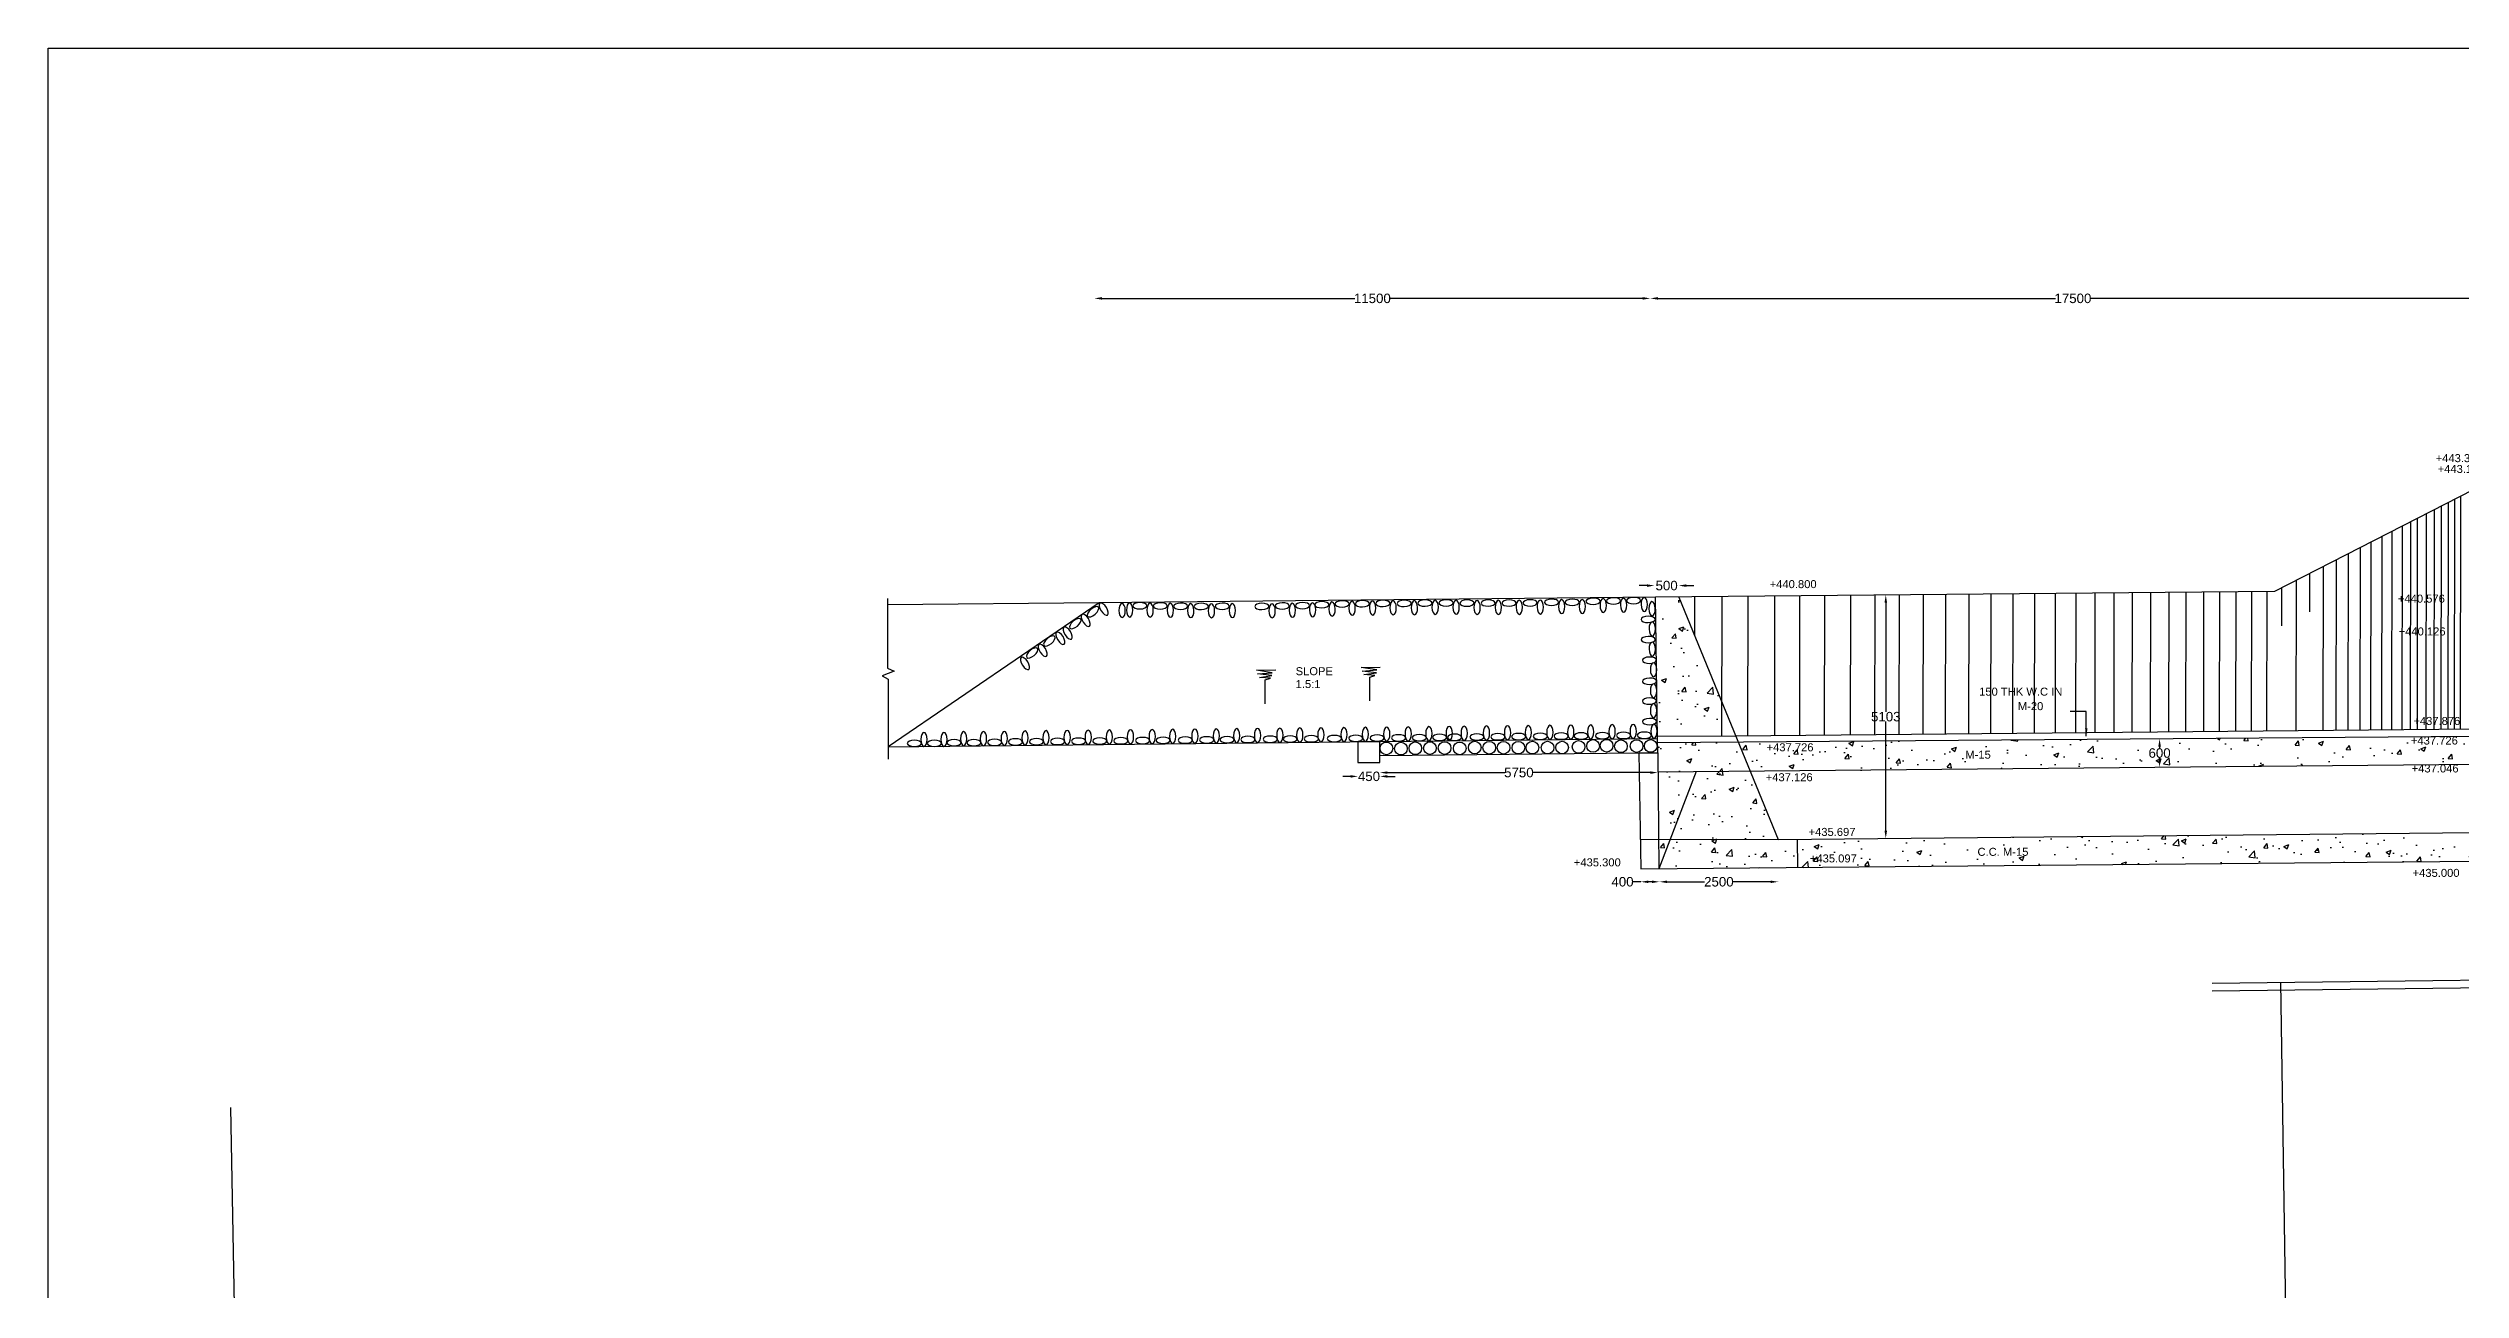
# Model space of a CAD drawing. Header units: millimetres. Extents: x -87412 to 65085, y -34262 to 36967.
# Drawn here: x -86346 to -35552, y 10812 to 36966 of the extents above; entities that cross this region are included whole.
import ezdxf

# ---------------------------------------------------------------- set-up
doc = ezdxf.new("R2010")
doc.units = ezdxf.units.MM
doc.header["$MEASUREMENT"] = 0
doc.styles.get("Standard").update_dxf_attribs({"font": 'arial.ttf'})
doc.dimstyles.new('Civil', dxfattribs={"dimtxt": 200, "dimasz": 160, "dimexe": 0.1, "dimexo": 0.0625, "dimgap": 0.09, "dimtad": 0, "dimtih": 1, "dimtoh": 1, "dimdec": 0, "dimzin": 12, "dimdsep": 46, "dimtxsty": 'Standard', "dimcen": 0, "dimse1": 1, "dimse2": 1, "dimadec": 0, "dimazin": 2, "dimtfac": 1, "dimtdec": 0, "dimtofl": 0, "dimtmove": 0, "dimatfit": 3, "dimfxl": 1, "dimfrac": 1, "dimtolj": 1, "dimtzin": 0, "dimarcsym": 0})

# ---------------------------------------------------------------- blocks, each defined once
blk = doc.blocks.new('*D56')
at = {"color": 0, "lineweight": -2, "transparency": 16777216}
for p, q in [((-64162, 31696), (-58835, 31696)), ((-52776, 31696), (-58102, 31696))]:
    blk.add_line(p, q, dxfattribs=at)
at = {"color": 0, "transparency": 16777216}
for points in [[(-64162, 31723), (-64162, 31670), (-64322, 31696)], [(-52776, 31723), (-52776, 31670), (-52616, 31696)]]:
    blk.add_solid(points, dxfattribs=at)
at = {"layer": 'Defpoints', "color": 0, "transparency": 16777216}
for p in [(-64322, 31572), (-52616, 31696), (-52616, 31572)]:
    blk.add_point(p, dxfattribs=at)
at = {"color": 0, "transparency": 16777216, "insert": (-58468, 31696), "char_height": 200, "attachment_point": 5}
blk.add_mtext('\\A1;11500', dxfattribs=at)
blk = doc.blocks.new('*D57')
at = {"color": 0, "lineweight": -2, "transparency": 16777216}
for p, q in [((-52456, 31696), (-44085, 31696)), ((-34981, 31696), (-43352, 31696))]:
    blk.add_line(p, q, dxfattribs=at)
at = {"color": 0, "transparency": 16777216}
for points in [[(-52456, 31723), (-52456, 31670), (-52616, 31696)], [(-34981, 31723), (-34981, 31670), (-34821, 31696)]]:
    blk.add_solid(points, dxfattribs=at)
at = {"layer": 'Defpoints', "color": 0, "transparency": 16777216}
for p in [(-52616, 31696), (-34821, 31696), (-34821, 31696)]:
    blk.add_point(p, dxfattribs=at)
at = {"color": 0, "transparency": 16777216, "insert": (-43718, 31696), "char_height": 200, "attachment_point": 5}
blk.add_mtext('\\A1;17500', dxfattribs=at)
blk = doc.blocks.new('*D91')
at = {"color": 0, "lineweight": -2, "transparency": 16777216}
for p, q in [((-41893, 22256), (-41893, 22221)), ((-41893, 21981), (-41893, 22016))]:
    blk.add_line(p, q, dxfattribs=at)
at = {"color": 0, "transparency": 16777216}
for points in [[(-41920, 22256), (-41866, 22256), (-41893, 22416)], [(-41920, 21981), (-41866, 21981), (-41893, 21821)]]:
    blk.add_solid(points, dxfattribs=at)
at = {"layer": 'Defpoints', "color": 0, "transparency": 16777216}
for p in [(-41877, 22416), (-41893, 21821), (-41872, 21821)]:
    blk.add_point(p, dxfattribs=at)
at = {"color": 0, "transparency": 16777216, "insert": (-41893, 22118), "char_height": 200, "attachment_point": 5}
blk.add_mtext('\\A1;600', dxfattribs=at)
blk = doc.blocks.new('*D92')
at = {"color": 0, "lineweight": -2, "transparency": 16777216}
for p, q in [((-52261, 19406), (-51472, 19406)), ((-50082, 19406), (-50871, 19406))]:
    blk.add_line(p, q, dxfattribs=at)
at = {"color": 0, "transparency": 16777216}
for points in [[(-52261, 19433), (-52261, 19380), (-52421, 19406)], [(-50082, 19433), (-50082, 19380), (-49922, 19406)]]:
    blk.add_solid(points, dxfattribs=at)
at = {"layer": 'Defpoints', "color": 0, "transparency": 16777216}
for p in [(-52421, 19406), (-52421, 19406), (-49922, 19406)]:
    blk.add_point(p, dxfattribs=at)
at = {"color": 0, "transparency": 16777216, "insert": (-51172, 19406), "char_height": 200, "attachment_point": 5}
blk.add_mtext('\\A1;2500', dxfattribs=at)
blk = doc.blocks.new('*D93')
at = {"color": 0, "lineweight": -2, "transparency": 16777216}
for p, q in [((-52816, 19406), (-52976, 19406)), ((-52581, 19406), (-52656, 19406))]:
    blk.add_line(p, q, dxfattribs=at)
at = {"color": 0, "transparency": 16777216}
for points in [[(-52656, 19433), (-52656, 19380), (-52816, 19406)], [(-52581, 19433), (-52581, 19380), (-52421, 19406)]]:
    blk.add_solid(points, dxfattribs=at)
at = {"layer": 'Defpoints', "color": 0, "transparency": 16777216}
for p in [(-52816, 19406), (-52816, 19406), (-52421, 19406)]:
    blk.add_point(p, dxfattribs=at)
at = {"color": 0, "transparency": 16777216, "insert": (-53201, 19406), "char_height": 200, "attachment_point": 5}
blk.add_mtext('\\A1;400', dxfattribs=at)
blk = doc.blocks.new('*D94')
at = {"color": 0, "lineweight": -2, "transparency": 16777216}
for p, q in [((-58150, 21707), (-55681, 21707)), ((-52616, 21707), (-55085, 21707))]:
    blk.add_line(p, q, dxfattribs=at)
at = {"color": 0, "transparency": 16777216}
for points in [[(-58150, 21733), (-58150, 21680), (-58310, 21707)], [(-52616, 21733), (-52616, 21680), (-52456, 21707)]]:
    blk.add_solid(points, dxfattribs=at)
at = {"layer": 'Defpoints', "color": 0, "transparency": 16777216}
for p in [(-58310, 21720), (-58310, 21707), (-52456, 21720)]:
    blk.add_point(p, dxfattribs=at)
at = {"color": 0, "transparency": 16777216, "insert": (-55383, 21707), "char_height": 200, "attachment_point": 5}
blk.add_mtext('\\A1;5750', dxfattribs=at)
blk = doc.blocks.new('*D95')
at = {"color": 0, "lineweight": -2, "transparency": 16777216}
for p, q in [((-58928, 21627), (-59088, 21627)), ((-58150, 21627), (-57990, 21627))]:
    blk.add_line(p, q, dxfattribs=at)
at = {"color": 0, "transparency": 16777216}
for points in [[(-58928, 21654), (-58928, 21600), (-58768, 21627)], [(-58150, 21654), (-58150, 21600), (-58310, 21627)]]:
    blk.add_solid(points, dxfattribs=at)
at = {"layer": 'Defpoints', "color": 0, "transparency": 16777216}
for p in [(-58768, 21627), (-58768, 21627), (-58310, 21627)]:
    blk.add_point(p, dxfattribs=at)
at = {"color": 0, "transparency": 16777216, "insert": (-58539, 21627), "char_height": 200, "attachment_point": 5}
blk.add_mtext('\\A1;450', dxfattribs=at)
blk = doc.blocks.new('*D96')
at = {"color": 0, "lineweight": -2, "transparency": 16777216}
for p, q in [((-47658, 25286), (-47658, 22986)), ((-47658, 20482), (-47658, 22781))]:
    blk.add_line(p, q, dxfattribs=at)
at = {"color": 0, "transparency": 16777216}
for points in [[(-47685, 25286), (-47631, 25286), (-47658, 25446)], [(-47685, 20482), (-47631, 20482), (-47658, 20322)]]:
    blk.add_solid(points, dxfattribs=at)
at = {"layer": 'Defpoints', "color": 0, "transparency": 16777216}
for p in [(-47658, 25446), (-47658, 25446), (-47610, 20322)]:
    blk.add_point(p, dxfattribs=at)
at = {"color": 0, "transparency": 16777216, "insert": (-47658, 22884), "char_height": 200, "attachment_point": 5}
blk.add_mtext('\\A1;5103', dxfattribs=at)
blk = doc.blocks.new('*D102')
at = {"color": 0, "lineweight": -2, "transparency": 16777216}
for p, q in [((-52688, 25646), (-52848, 25646)), ((-51858, 25646), (-51698, 25646))]:
    blk.add_line(p, q, dxfattribs=at)
at = {"color": 0, "transparency": 16777216}
for points in [[(-52688, 25673), (-52688, 25619), (-52528, 25646)], [(-51858, 25673), (-51858, 25619), (-52018, 25646)]]:
    blk.add_solid(points, dxfattribs=at)
at = {"layer": 'Defpoints', "color": 0, "transparency": 16777216}
for p in [(-52528, 25637), (-52018, 25646), (-52018, 25637)]:
    blk.add_point(p, dxfattribs=at)
at = {"color": 0, "transparency": 16777216, "insert": (-52272, 25646), "char_height": 200, "attachment_point": 5}
blk.add_mtext('\\A1;500', dxfattribs=at)

msp = doc.modelspace()

# ---------------------------------------------------------------- hatches: boundary and pattern name
h = msp.add_hatch()
h.set_pattern_fill('AR-CONC', color=256, scale=150, style=0)
edge = h.paths.add_edge_path()
edge.add_line((-52014.4, 25404.3), (-52509.3, 25399.6))
edge.add_line((-52509.3, 25399.6), (-52489.1, 24089.9))
edge.add_ellipse((-52634.5, 24074.7), major_axis=(-148.4, -2.3), ratio=0.4502743, start_angle=168.76159, end_angle=191.23841, ccw=False)
edge.add_ellipse((-52634.5, 24074.7), major_axis=(-148.4, -2.3), ratio=0.4502743, start_angle=125.75305, end_angle=168.76159)
edge.add_line((-52488.7, 24063.9), (-52486.7, 23930.7))
edge.add_ellipse((-52547.6, 23873.4), major_axis=(2.3, -148.4), ratio=0.4502743, start_angle=67.71174, end_angle=112.28826, ccw=False)
edge.add_line((-52484.9, 23818.1), (-52464.2, 22475.3))
edge.add_line((-52464.2, 22475.3), (-51113.3, 22482.5))
edge.add_line((-51113.3, 22482.5), (-51112.3, 23197.8))
edge.add_line((-51112.3, 23197.8), (-52014.4, 25404.3))
h.paths.add_polyline_path([(-50764, 22346), (-52462.4, 22332.5), (-52460, 22121.9), (-52456.3, 21720), (-50515.6, 21738.4)])
h.paths.add_polyline_path([(-51649.4, 21727.7), (-52456.3, 21720), (-52443.3, 20288.7), (-52203.7, 20289.7)])
h.paths.add_polyline_path([(-50515.6, 21738.4), (-51649.4, 21727.7), (-52203.7, 20289.7), (-49927.1, 20299.2)])
h.paths.add_polyline_path([(-49524.7, 20303.2), (-49927.1, 20299.2), (-52203.7, 20289.7), (-52437.8, 19682.1), (-49519.3, 19708.6)])
h.paths.add_polyline_path([(-52203.7, 20289.7), (-52443.3, 20288.7), (-52437.8, 19682.1)])
h.paths.add_polyline_path([(-35236.3, 20442.9), (-49524.7, 20303.2), (-49519.3, 19708.6), (-35230.8, 19838.1)])
h.paths.add_polyline_path([(-35269.2, 22468.7), (-50764, 22346), (-50515.6, 21738.4), (-35259.7, 21883.3)])
h.paths.add_polyline_path([(-42164.1, 22270.5), (-41621.9, 22270.5), (-41621.9, 21966.3), (-42164.1, 21966.3)], flags=24)

# ---------------------------------------------------------------- linework, layer by layer
for points in [[(65083, -34261.5), (-86346.4, -34261.5), (-86346.4, 36966.4), (65083, 36966.4)], [(-58311.7, 22359.8), (-58775.2, 22354.9), (-58775.3, 21917.5), (-58311.7, 21917.5)]]:
    msp.add_lwpolyline(points, close=True)
for points in [[(46645.5, 27138.6), (36859.9, 27048.9), (27167.9, 26982.9), (18077.9, 31413.5), (13016.9, 31350.8), (1726.8, 25623.4), (-8162.2, 25623.4), (-19527.2, 31089), (-28694.3, 31043.3), (-39470.7, 25523), (-52509.3, 25399.6)], [(-52464.2, 22475.3), (-50820.4, 22484.1), (-35271.8, 22631.5), (-35353.5, 27632.1)], [(-35686.9, 27461.3), (-35693.8, 22627.5)], [(-35559.5, 27526.5), (-35566.6, 22628.7)], [(-36611.7, 26987.5), (-36618, 22618.7)], [(-36466.4, 27061.9), (-36472.8, 22620.1)], [(-36281.3, 27156.8), (-36287.8, 22621.8)], [(-36110.2, 27244.5), (-36116.8, 22623.5)], [(-35967.9, 27317.3), (-35974.7, 22624.8)], [(-35816.5, 27394.9), (-35823.4, 22626.2)], [(-37672.8, 26444), (-37678.3, 22608.7)], [(-37444.9, 26560.7), (-37450.6, 22610.8)], [(-37217.1, 26677.4), (-37223, 22613)], [(-37006.4, 26785.4), (-37012.4, 22615)], [(-36789, 26896.7), (-36795.1, 22617)], [(-38450.4, 26045.6), (-38455.4, 22601.3)], [(-38177.6, 26185.4), (-38182.8, 22603.9)], [(-37923.8, 26315.4), (-37929.2, 22606.3)], [(-68660, 22250.1), (-52463.4, 22421.8), (-52509.3, 25399.6), (-64217.7, 25284.7), (-68660, 22250.1)], [(-52014.4, 25404.3), (-49927.1, 20299.2), (-35236.3, 20442.9), (-35230.8, 19838.1)], [(-51686.8, 25407.4), (-51687.9, 24605.8)], [(-51109.1, 25412.9), (-51113.3, 22482.5)], [(-50564.5, 25418), (-50568.7, 22486.5)], [(-49999.5, 25423.4), (-50003.7, 22491.8)], [(-49471.3, 25428.4), (-49475.5, 22496.9)], [(-49471.3, 25404.2), (-49475.5, 22496.9)], [(-48948.2, 25433.3), (-48952.4, 22501.8)], [(-48400.2, 25438.5), (-48404.4, 22507)], [(-47889.9, 25443.3), (-47894.1, 22511.8)], [(-47375.4, 25448.2), (-47379.6, 22516.7)], [(-46873.3, 25452.9), (-46877.6, 22521.5)], [(-46403.3, 25457.4), (-46407.5, 22525.9)], [(-45912.2, 25462), (-45916.4, 22530.6)], [(-45448, 25466.4), (-45452.2, 22535)], [(-44985.5, 25470.8), (-44989.7, 22539.4)], [(-44530, 25475.1), (-44534.2, 22543.7)], [(-44088.9, 25479.3), (-44093.1, 22547.9)], [(-43656.6, 25483.4), (-43660.8, 22552)], [(-43253.3, 25487.2), (-43257.6, 22555.8)], [(-42853, 25491), (-42857.2, 22559.6)], [(-42471.2, 25494.6), (-42475.5, 22563.2)], [(-42085.2, 25498.2), (-42089.4, 22566.9)], [(-41699.4, 25501.9), (-41703.6, 22570.5)], [(-41343.9, 25505.3), (-41348.1, 22573.9)], [(-40966.5, 25508.8), (-40970.7, 22577.5)], [(-40634.8, 25512), (-40639.1, 22580.6)], [(-40290, 25515.2), (-40294.2, 22583.9)], [(-39958.2, 25518.4), (-39962.4, 22587)], [(-39636, 25521.4), (-39640.3, 22590.1)], [(-39324.2, 25598), (-39325.4, 24796.4)], [(-39018.8, 25754.5), (-39023.3, 22595.9)], [(-38737.8, 25898.4), (-38739, 25096.7)], [(-68676.8, 25373.4), (-68676.8, 23906.3), (-68539.4, 23846.1), (-68788.6, 23743), (-68660, 23677.1), (-68660, 21993.2)], [(-64217.7, 25284.7), (-68676.8, 25240.9)], [(-58523, 23217.5), (-58523, 23719), (-58413, 23754), (-58646, 23772), (-58383, 23808.5), (-58682.5, 23846.5), (-58375, 23871), (-58704, 23924), (-58300.5, 23929)], [(-60723.5, 23158), (-60723.5, 23659.5), (-60613.5, 23694.5), (-60846.5, 23712.5), (-60583.5, 23749), (-60883, 23787), (-60575.5, 23811.5), (-60904.5, 23864.5), (-60501, 23869.5)], [(-58311.7, 22069), (-52856.7, 22121.9), (-52814.9, 19678.7), (-35226.8, 19838.1), (-35226.8, 19739), (25002.7, 20219), (25002.7, 20615.6), (37333.6, 20701.5), (37306.7, 22903), (41786, 22958.5), (41786, 23256.2), (52935.3, 23256.2)], [(-52856.7, 22121.9), (-52460, 22121.9), (-52463.4, 22421.8)], [(-35269.2, 22468.7), (-52462.4, 22332.5)], [(-52460, 22121.9), (-52437.8, 19682.1)], [(-52456.3, 21720), (-35259.7, 21883.3)], [(-51649.4, 21727.7), (-52437.8, 19682.1)], [(-49927.1, 20299.2), (-52825.3, 20287.1)], [(-49524.7, 20303.2), (-49519.3, 19708.6)], [(-40787.5, 17273.5), (-30335.5, 17397)], [(-40783, 17110.5), (-30331, 17234)], [(-79127.7, 3422), (-82412, 9712), (-82499, 14652)]]:
    msp.add_lwpolyline(points)
msp.add_lwpolyline([(-39349.1, 17290.5), (-39234, 9893.5, -0.3682755), (-40275.5, 9022), (-69093, 8727.5)], format="xyb")
for centre in [(-58171, 22217), (-57563, 22218.5), (-57254.5, 22222), (-56947, 22223.5), (-56629.5, 22217), (-56311, 22235.5), (-56005, 22230.5), (-55706.5, 22230.5), (-55393, 22232), (-55097, 22234), (-54780, 22234), (-54471.5, 22235.5), (-54126.5, 22249), (-53821.5, 22267.5), (-53536.5, 22272.5), (-53234.5, 22261), (-52903, 22266), (-52606, 22267.5), (-57867, 22211.5)]:
    msp.add_circle(centre, 133.3)
at = {"extrusion": (0, 0, -1)}
for centre, major_axis in [((-52968.6, 25331.9), (-148.4, -2.3)), ((-64722.4, 24845.5), (-113.4, -95.8)), ((-64503.1, 24914.3), (79.7, -125.2)), ((-64348.9, 25094.5), (-113.4, -95.8)), ((-64123.9, 25151.2), (79.7, -125.2)), ((-63736.3, 25123.6), (2.3, -148.4)), ((-63578.3, 25130.1), (2.3, -148.4)), ((-63361.1, 25220.8), (-148.4, -2.3)), ((-63146.8, 25130.1), (2.3, -148.4)), ((-62935.1, 25217.3), (-148.4, -2.3)), ((-62720.8, 25126.6), (2.3, -148.4)), ((-62505.6, 25210.8), (-148.4, -2.3)), ((-62291.3, 25120.1), (2.3, -148.4)), ((-62069.6, 25207.3), (-148.4, -2.3)), ((-61855.3, 25116.6), (2.3, -148.4)), ((-61630.1, 25210.8), (-148.4, -2.3)), ((-61415.8, 25120.1), (2.3, -148.4)), ((-60792.6, 25207.3), (-148.4, -2.3)), ((-60578.3, 25116.6), (2.3, -148.4)), ((-60366.6, 25217.3), (-148.4, -2.3)), ((-60152.3, 25126.6), (2.3, -148.4)), ((-59940.1, 25223.8), (-148.4, -2.3)), ((-59725.8, 25133.1), (2.3, -148.4)), ((-59530.6, 25243.8), (-148.4, -2.3)), ((-59316.3, 25153.1), (2.3, -148.4)), ((-59107.6, 25260.3), (-148.4, -2.3)), ((-58893.3, 25169.6), (2.3, -148.4)), ((-58677.1, 25263.8), (-148.4, -2.3)), ((-58462.8, 25173.1), (2.3, -148.4)), ((-58244.6, 25270.3), (-148.4, -2.3)), ((-58030.3, 25179.6), (2.3, -148.4)), ((-57796.1, 25271.3), (-148.4, -2.3)), ((-57581.8, 25180.6), (2.3, -148.4)), ((-57359.6, 25278.3), (-148.4, -2.3)), ((-57145.3, 25187.6), (2.3, -148.4)), ((-56918.1, 25281.3), (-148.4, -2.3)), ((-56703.8, 25190.6), (2.3, -148.4)), ((-56475.6, 25276.3), (-148.4, -2.3)), ((-56261.3, 25185.6), (2.3, -148.4)), ((-56029.1, 25279.3), (-148.4, -2.3)), ((-55814.8, 25188.6), (2.3, -148.4)), ((-55588.6, 25279.3), (-148.4, -2.3)), ((-55374.3, 25188.6), (2.3, -148.4)), ((-55147.1, 25282.8), (-148.4, -2.3)), ((-54932.8, 25192.1), (2.3, -148.4)), ((-54696.1, 25294.3), (-148.4, -2.3)), ((-54481.8, 25203.6), (2.3, -148.4)), ((-54261.6, 25294.3), (-148.4, -2.3)), ((-54047.3, 25203.6), (2.3, -148.4)), ((-53821.8, 25317.1), (-148.4, -2.3)), ((-53607.6, 25226.4), (2.3, -148.4)), ((-53391.7, 25323.8), (-148.4, -2.3)), ((-53177.4, 25233), (2.3, -148.4)), ((-52743.5, 25246.5), (2.3, -148.4)), ((-52661, 24933.2), (-148.4, -2.3)), ((-52579.1, 25160.4), (2.3, -148.4)), ((-65409, 24282.5), (79.7, -125.2)), ((-65267.4, 24480), (-113.4, -95.8)), ((-65036.5, 24536.5), (79.7, -125.2)), ((-64881.8, 24644.8), (79.7, -125.2)), ((-52661, 24508.2), (-148.4, -2.3)), ((-52574.1, 24732), (2.3, -148.4)), ((-52574.1, 24306.9), (2.3, -148.4)), ((-65781, 24006), (79.7, -125.2)), ((-65631.9, 24227), (-113.4, -95.8)), ((-52634.5, 24074.7), (-148.4, -2.3)), ((-52547.6, 23873.4), (2.3, -148.4)), ((-52634.5, 23630.4), (-148.4, -2.3)), ((-52547.6, 23429.2), (2.3, -148.4)), ((-52634.5, 23211.9), (-148.4, -2.3)), ((-52547.6, 23010.7), (2.3, -148.4)), ((-68110.6, 22322.8), (-148.4, 0)), ((-67908.1, 22406.5), (0, 148.4)), ((-67689.7, 22322.8), (-148.4, 0)), ((-67487.2, 22406.5), (0, 148.4)), ((-67275.5, 22337.5), (-148.4, 0)), ((-67073, 22421.3), (0, 148.4)), ((-66858.3, 22337.5), (-148.4, 0)), ((-66655.8, 22421.3), (0, 148.4)), ((-66420.7, 22342.6), (-148.4, 0)), ((-66218.1, 22426.4), (0, 148.4)), ((-65982.5, 22353.5), (-148.4, 0)), ((-65780, 22437.2), (0, 148.4)), ((-65540.9, 22358.2), (-148.4, 0)), ((-65338.4, 22441.9), (0, 148.4)), ((-65096.2, 22362.9), (-148.4, 0)), ((-64893.6, 22446.6), (0, 148.4)), ((-64653.2, 22367.6), (-148.4, 0)), ((-64450.7, 22451.3), (0, 148.4)), ((-64208, 22372.3), (-148.4, 0)), ((-64005.5, 22456), (0, 148.4)), ((-63764.1, 22377), (-148.4, 0)), ((-63561.5, 22460.7), (0, 148.4)), ((-63305.2, 22381.9), (-148.4, 0)), ((-63102.7, 22465.6), (0, 148.4)), ((-62874.1, 22386.4), (-148.4, 0)), ((-62671.6, 22470.2), (0, 148.4)), ((-62407.1, 22391.4), (-148.4, 0)), ((-62204.6, 22475.1), (0, 148.4)), ((-61955.5, 22396.2), (-148.4, 0)), ((-61752.9, 22479.9), (0, 148.4)), ((-61527.3, 22400.7), (-148.4, 0)), ((-61324.7, 22484.5), (0, 148.4)), ((-61088, 22405.4), (-148.4, 0)), ((-60885.4, 22489.1), (0, 148.4)), ((-60618.1, 22410.3), (-148.4, 0)), ((-60415.6, 22494.1), (0, 148.4)), ((-60198.3, 22414.8), (-148.4, 0)), ((-59995.8, 22498.5), (0, 148.4)), ((-59753.4, 22419.5), (-148.4, 0)), ((-59550.9, 22503.3), (0, 148.4)), ((-59268.2, 22424.7), (-148.4, 0)), ((-59065.7, 22508.4), (0, 148.4)), ((-58817.5, 22429.4), (-148.4, 0)), ((-58614.9, 22513.2), (0, 148.4)), ((-58367.3, 22434.2), (-148.4, 0)), ((-58164.7, 22518), (0, 148.4)), ((-57916.1, 22439), (-148.4, 0)), ((-57713.6, 22522.7), (0, 148.4)), ((-57479.6, 22443.6), (-148.4, 0)), ((-57277, 22527.4), (0, 148.4)), ((-57053, 22448.1), (-148.4, 0)), ((-56850.4, 22531.9), (0, 148.4)), ((-56736.4, 22451.5), (-148.4, 0)), ((-56533.9, 22535.2), (0, 148.4)), ((-56267.9, 22456.5), (-148.4, 0)), ((-56065.3, 22540.2), (0, 148.4)), ((-55824.5, 22461.2), (-148.4, 0)), ((-55621.9, 22544.9), (0, 148.4)), ((-55387.7, 22465.8), (-148.4, 0)), ((-55185.2, 22549.5), (0, 148.4)), ((-54932, 22470.6), (-148.4, 0)), ((-54729.5, 22554.4), (0, 148.4)), ((-54492.7, 22475.3), (-148.4, 0)), ((-54290.2, 22559), (0, 148.4)), ((-54072.6, 22479.7), (-148.4, 0)), ((-53870.1, 22563.5), (0, 148.4)), ((-53622.6, 22484.5), (-148.4, 0)), ((-53420.1, 22568.3), (0, 148.4)), ((-53179, 22489.2), (-148.4, 0)), ((-52976.4, 22573), (0, 148.4)), ((-52740.8, 22493.9), (-148.4, 0)), ((-52634.5, 22782.1), (-148.4, -2.3)), ((-52538.3, 22577.6), (0, 148.4))]:
    msp.add_ellipse(centre, major_axis=major_axis, ratio=0.4502743, dxfattribs=at)

# ---------------------------------------------------------------- texts
for s, p in [('+443.366', (-36080, 28246.8)), ('+443.116', (-36038.6, 28019.4)), ('+440.800', (-50102.4, 25593.1)), ('+440.576', (-36875.3, 25287.5)), ('+440.126', (-36859.8, 24596.4)), ('SLOPE', (-60083.2, 23758.9)), ('1.5:1', (-60083.2, 23488.2)), ('150 THK W.C IN', (-45692.4, 23327.8)), ('M-20', (-44877.7, 23022.6)), ('+437.876', (-36550.2, 22710.8)), ('+437.726', (-36601.9, 22298.1)), ('+437.726', (-50167.7, 22155.9)), ('M-15', (-45983, 22000)), ('+437.046', (-36586.4, 21710.1)), ('+437.126', (-50185.4, 21524.9)), ('+435.697', (-49284.1, 20372.9)), ('+435.300', (-54225.9, 19731.5)), ('+435.097', (-49255.8, 19814.5)), ('C.C. M-15', (-45727, 19953.8)), ('+435.000', (-36566.1, 19510.3))]:
    msp.add_text(s, height=168.5).set_placement(p)

# ---------------------------------------------------------------- dimensions: what is measured, and where the dimension line sits
for base, p1, p2, text, picture, middle in [((-52615.5, 31696.5), (-64321.5, 31571.5), (-52615.5, 31571.5), '11500', '*D56', (-58468.5, 31696.5)), ((-34821, 31696.5), (-52615.5, 31696.5), (-34821, 31696.5), '17500', '*D57', (-43718.2, 31696.5)), ((-52017.5, 25646), (-52527.5, 25637), (-52017.5, 25637), '500', '*D102', (-52272.5, 25646)), ((-58768, 21627), (-58309.5, 21627), (-58768, 21627), '450', '*D95', (-58538.8, 21627)), ((-52816, 19406.5), (-52421, 19406.5), (-52816, 19406.5), '400', '*D93', (-53200.7, 19406.5)), ((-52421, 19406.5), (-49922, 19406.5), (-52421, 19406.5), '2500', '*D92', (-51171.5, 19406.5))]:
    dim = msp.add_linear_dim(base=base, p1=p1, p2=p2, text=text, dimstyle='Civil')
    dim.commit()
    dim.dimension.update_dxf_attribs({"geometry": picture, "text_midpoint": middle})
for base, p1, p2, text, picture, middle in [((-47658.1, 25445.5), (-47609.6, 20321.9), (-47658.1, 25445.5), '5103', '*D96', (-47658.1, 22883.7)), ((-41893, 21820.5), (-41877.5, 22416.3), (-41871.8, 21820.5), '600', '*D91', (-41893, 22118.4))]:
    dim = msp.add_linear_dim(base=base, p1=p1, p2=p2, angle=90, text=text, dimstyle='Civil')
    dim.commit()
    dim.dimension.update_dxf_attribs({"geometry": picture, "text_midpoint": middle})
dim = msp.add_linear_dim(base=(-58309.5, 21706.5), p1=(-52456.3, 21720), p2=(-58309.5, 21720), text='5750', dimstyle='Civil')
dim.commit()
dim.dimension.update_dxf_attribs({"geometry": '*D94', "text_midpoint": (-55382.9, 21706.5), "dimtype": 160})

# ---------------------------------------------------------------- leaders
msp.add_leader([(-43436, 22477), (-43436, 22992.5), (-43776.5, 22992.5)], dimstyle='Civil', override={"dimgap": 0.09, "dimtad": 0})

doc.saveas('drawing.dxf')
